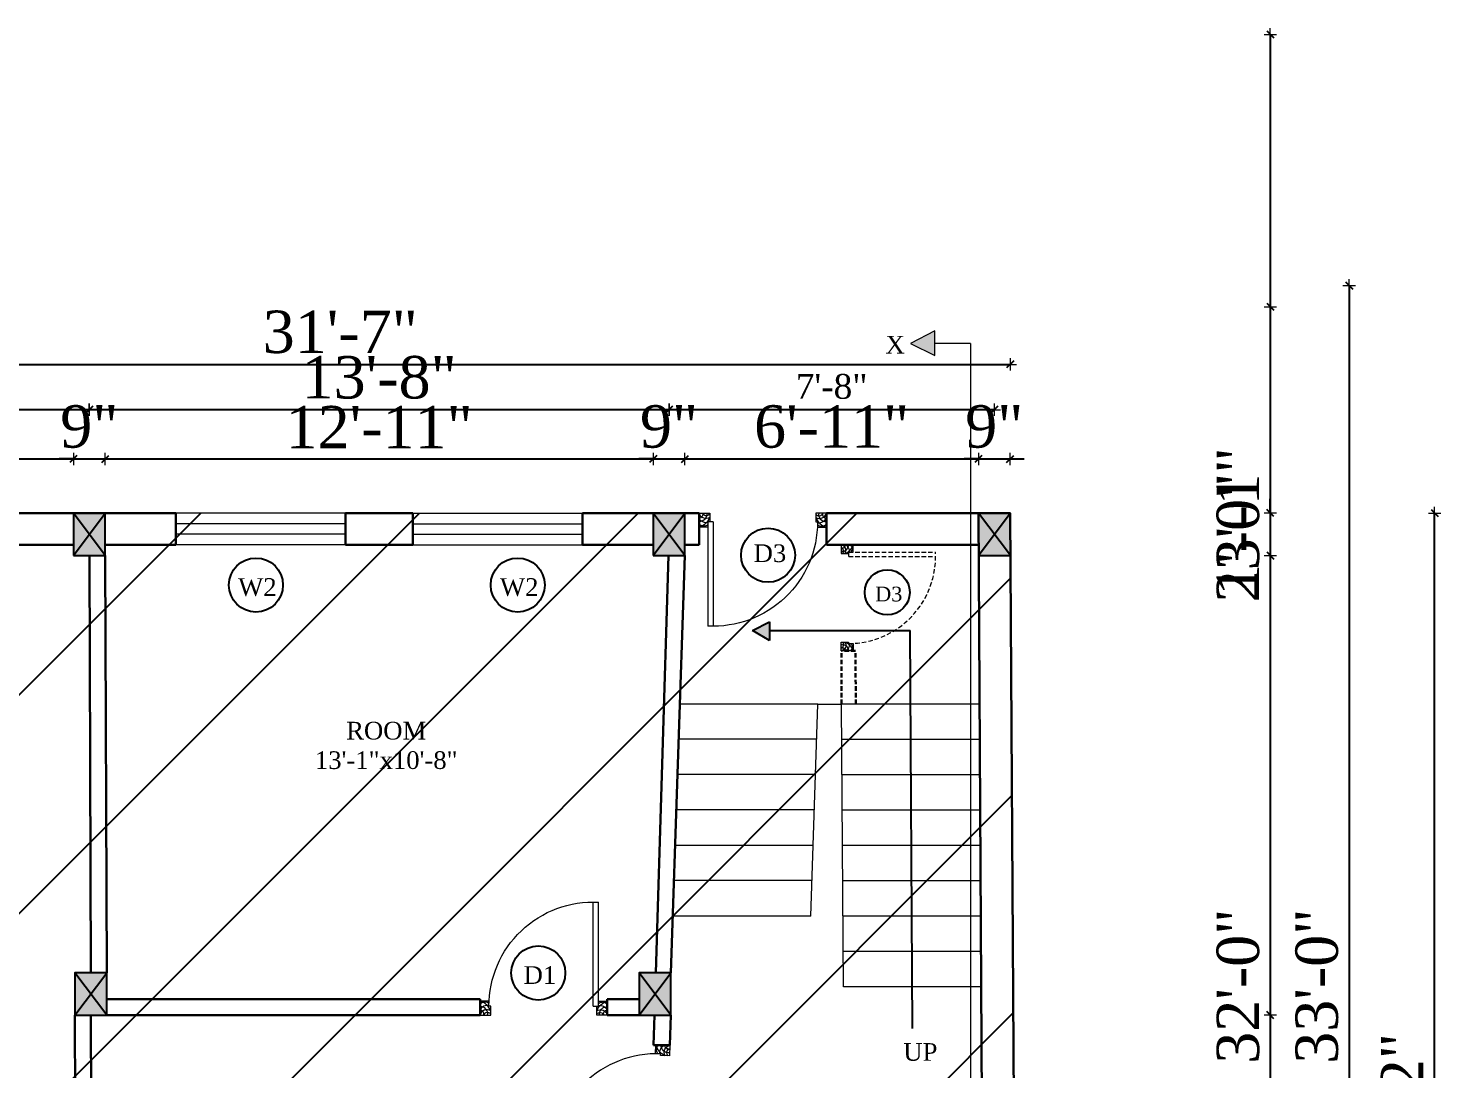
# Model space of a CAD drawing. Header units: inches. Extents: x 2 to 197762, y -33236 to 9.
# Drawn here: x 79396.8 to 79796.4, y -16792.9 to -16498.6 of the extents above; entities that cross this region are included whole.
import ezdxf

# ---------------------------------------------------------------- set-up
doc = ezdxf.new("R2010")
doc.units = ezdxf.units.IN
doc.header["$LTSCALE"] = 5
doc.header["$MEASUREMENT"] = 0
doc.linetypes.add('HIDDEN', pattern=[0.375, 0.25, -0.125])
for name, color, linetype, lineweight in [('A-WALL', 7, 'Continuous', 9), ('Dimension', 7, 'Continuous', 18), ('DOOR', 62, 'Continuous', 0), ('Dw', 2, 'Continuous', 18), ('tefriş', 30, 'Continuous', 9)]:
    doc.layers.add(name, color=color, linetype=linetype, lineweight=lineweight)
doc.layers.add('dim line', color=7, linetype='Continuous', lineweight=15, true_color=0xfab2b2)
doc.layers.add('TEXT', color=6, linetype='Continuous')
doc.layers.add('WALL', color=7, linetype='Continuous')
doc.styles.add('ordinary', font='times.ttf')
doc.dimstyles.new('Copy of 96', dxfattribs={"dimtxt": 7, "dimasz": 4, "dimexe": 0.5, "dimexo": 0.5, "dimgap": 3, "dimtad": 1, "dimdec": 1, "dimzin": 11, "dimdsep": 46, "dimlunit": 4, "dimtxsty": 'ordinary', "dimblk": 'OBLIQUE', "dimcen": 0.09, "dimse1": 1, "dimse2": 1, "dimclrt": 6, "dimazin": 0, "dimtfac": 1, "dimtdec": 1, "dimtix": 1, "dimtmove": 2, "dimatfit": 3, "dimldrblk": 'leader', "dimfxl": 0.5, "dimfxlon": 1, "dimtolj": 1, "dimtzin": 0, "dimarcsym": 0})

# ---------------------------------------------------------------- blocks, each defined once
blk = doc.blocks.new('C1a')
at = {"color": 1, "ltscale": 5}
for p, q in [((18657.75, 4625.76), (18648.75, 4625.76)), ((18648.75, 4625.76), (18648.82, 4613.76)), ((18657.82, 4613.76), (18657.75, 4625.76)), ((18648.82, 4613.76), (18657.82, 4613.76))]:
    blk.add_line(p, q, dxfattribs=at)
blk = doc.blocks.new('A$C27B36B59')
at = {"layer": 'DOOR'}
for p, q in [((0, 4), (0, 0)), ((2.5, 4), (0, 4)), ((2.5, 2.5), (2.5, 4)), ((0, 0), (3, 0)), ((3, 2.5), (2.5, 2.5)), ((3, 0), (3, 2.5))]:
    blk.add_line(p, q, dxfattribs=at)
for centre, radius, start, end in [((-1.4, -0.54), 4.75, 22.1411, 72.838), ((1.34, 2.09), 1.64, 45.138, 144.8948), ((2.21, 0.3), 2.49, 83.3149, 152.658), ((0.13, 0.37), 2.05, 349.4875, 93.6805), ((1.96, -0.47), 2.01, 58.7447, 166.495), ((-0.06, 0.32), 1.13, 343.542, 86.947), ((2.08, -0.4), 1.17, 38.2816, 160.1519)]:
    blk.add_arc(centre, radius, start, end, dxfattribs=at)
blk = doc.blocks.new('D2')
at = {"layer": 'DOOR'}
for p, q in [((74473.95, 24047.59), (74473.95, 24018.09)), ((74473.95, 24047.59), (74475.45, 24047.59)), ((74475.45, 24047.59), (74475.45, 24018.13))]:
    blk.add_line(p, q, dxfattribs=at)
blk.add_arc((74473.95, 24047.59), 29.5, 180, 272.9146, dxfattribs=at)
at = {"layer": 'DOOR', "xscale": -1, "rotation": 180}
blk.add_blockref('A$C27B36B59', (74441.95, 24050.09), dxfattribs=at)
at = {"layer": 'DOOR', "rotation": 180}
blk.add_blockref('A$C27B36B59', (74477.95, 24050.09), dxfattribs=at)
blk = doc.blocks.new('smalldoor hidden')
at = {"layer": 'DOOR', "linetype": 'HIDDEN'}
for p, q in [((9851.61, -757.15), (9876.16, -757.15)), ((9851.61, -758.4), (9851.61, -757.15)), ((9851.61, -758.4), (9876.19, -758.4))]:
    blk.add_line(p, q, dxfattribs=at)
blk.add_arc((9851.61, -758.4), 24.58, 270, 2.9146, dxfattribs=at)
at = {"layer": 'DOOR', "linetype": 'HIDDEN', "yscale": 0.8333000000020547, "zscale": 0.8333000000002357, "rotation": 270}
for p, xscale in [((9849.52, -755.07), 0.8332999999984168), ((9849.52, -785.07), -0.8332999999984168)]:
    blk.add_blockref('A$C27B36B59', p, dxfattribs=dict(at, xscale=xscale))
blk = doc.blocks.new('x-x')
at = {"ltscale": 5}
for points in [[(11364.03, -701.52), (11364.03, -694.51), (11357.15, -698.09)], [(11364.03, -1135.52), (11364.03, -1128.51), (11357.15, -1132.09)]]:
    blk.add_hatch(color=256, dxfattribs=at).paths.add_polyline_path(points)
for p, q in [((11364.03, -694.51), (11357.15, -698.09)), ((11364.03, -701.52), (11364.03, -694.51)), ((11357.15, -698.09), (11364.03, -701.52)), ((11374.13, -698.09), (11364.03, -698.09)), ((11374.13, -698.09), (11374.13, -1132.09)), ((11364.03, -1128.51), (11357.15, -1132.09)), ((11364.03, -1135.52), (11364.03, -1128.51)), ((11357.15, -1132.09), (11364.03, -1135.52)), ((11374.13, -1132.09), (11364.03, -1132.09))]:
    blk.add_line(p, q, dxfattribs=at)
at = {"layer": 'A-WALL', "color": 1, "ltscale": 5}
blk.add_line((11374.13, -1120.09), (11374.13, -1132.09), dxfattribs=at)
at = {"layer": 'TEXT', "style": 'ordinary'}
for p in [(11350.08, -700.97), (11350.08, -1134.1)]:
    blk.add_text('X', height=5, dxfattribs=at).set_placement(p)
blk = doc.blocks.new('oblique')
at = {"color": 0, "lineweight": -2}
blk.add_line((0.25, 0.25), (-0.25, -0.25), dxfattribs=at)
at = {"layer": 'dim line', "lineweight": 9}
for p, q in [((-0.4375, 0), (0.4375, 0)), ((0, 0.4375), (0, -0.4375))]:
    blk.add_line(p, q, dxfattribs=at)
blk = doc.blocks.new('*D580')
at = {"layer": 'A-WALL', "color": 0, "lineweight": -2, "ltscale": 50, "transparency": 16777216}
blk.add_line((79305.97, -16620.4), (79409.62, -16620.4), dxfattribs=at)
at = {"layer": 'Defpoints', "color": 0, "ltscale": 50, "transparency": 16777216}
for p in [(79409.62, -16620.4), (79305.97, -16635.71), (79409.62, -16635.71)]:
    blk.add_point(p, dxfattribs=at)
at = {"layer": 'A-WALL', "color": 0, "lineweight": -2, "ltscale": 50, "transparency": 16777216, "xscale": 4, "yscale": 4, "zscale": 4, "rotation": 180}
blk.add_blockref('oblique', (79305.97, -16620.4), dxfattribs=at)
at = {"layer": 'A-WALL', "color": 0, "lineweight": -2, "ltscale": 50, "transparency": 16777216, "xscale": 4, "yscale": 4, "zscale": 4}
blk.add_blockref('oblique', (79409.62, -16620.4), dxfattribs=at)
at = {"layer": 'A-WALL', "color": 6, "ltscale": 50, "transparency": 16777216, "insert": (79357.79, -16611.3), "char_height": 12, "attachment_point": 5, "style": 'ordinary'}
blk.add_mtext('\\A1;8\'-8"', dxfattribs=at)
blk = doc.blocks.new('_OBLIQUE')
at = {"color": 0, "linetype": 'ByBlock'}
blk.add_line((-0.5, -0.5), (0.5, 0.5), dxfattribs=at)
blk = doc.blocks.new('leader')
at = {"layer": 'Dimension'}
for p, q in [((0, -4.328), (0, 4.328)), ((-4.424, 0), (4.424, 0))]:
    blk.add_line(p, q, dxfattribs=at)
blk = doc.blocks.new('*D581')
at = {"layer": 'A-WALL', "color": 0, "lineweight": -2, "ltscale": 50, "transparency": 16777216}
for p, q in [((79409.62, -16620.4), (79405.62, -16620.4)), ((79409.62, -16620.4), (79418.62, -16620.4)), ((79418.62, -16620.4), (79422.62, -16620.4))]:
    blk.add_line(p, q, dxfattribs=at)
at = {"layer": 'Defpoints', "color": 0, "ltscale": 50, "transparency": 16777216}
for p in [(79418.62, -16620.4), (79409.62, -16635.71), (79418.62, -16635.71)]:
    blk.add_point(p, dxfattribs=at)
at = {"layer": 'A-WALL', "color": 0, "lineweight": -2, "ltscale": 50, "transparency": 16777216, "xscale": 4, "yscale": 4, "zscale": 4}
blk.add_blockref('oblique', (79409.62, -16620.4), dxfattribs=at)
at = {"layer": 'A-WALL', "color": 0, "lineweight": -2, "ltscale": 50, "transparency": 16777216, "xscale": 4, "yscale": 4, "zscale": 4, "rotation": 180}
blk.add_blockref('oblique', (79418.62, -16620.4), dxfattribs=at)
at = {"layer": 'A-WALL', "color": 6, "ltscale": 50, "transparency": 16777216, "insert": (79414.12, -16611.28), "char_height": 12, "attachment_point": 5, "style": 'ordinary'}
blk.add_mtext('\\A1;9"', dxfattribs=at)
blk = doc.blocks.new('*D582')
at = {"layer": 'A-WALL', "color": 0, "lineweight": -2, "ltscale": 50, "transparency": 16777216}
blk.add_line((79418.62, -16620.4), (79573.62, -16620.4), dxfattribs=at)
at = {"layer": 'Defpoints', "color": 0, "ltscale": 50, "transparency": 16777216}
for p in [(79573.62, -16620.4), (79418.62, -16635.71), (79573.62, -16635.71)]:
    blk.add_point(p, dxfattribs=at)
at = {"layer": 'A-WALL', "color": 0, "lineweight": -2, "ltscale": 50, "transparency": 16777216, "xscale": 4, "yscale": 4, "zscale": 4, "rotation": 180}
blk.add_blockref('oblique', (79418.62, -16620.4), dxfattribs=at)
at = {"layer": 'A-WALL', "color": 0, "lineweight": -2, "ltscale": 50, "transparency": 16777216, "xscale": 4, "yscale": 4, "zscale": 4}
blk.add_blockref('oblique', (79573.62, -16620.4), dxfattribs=at)
at = {"layer": 'A-WALL', "color": 6, "ltscale": 50, "transparency": 16777216, "insert": (79496.12, -16611.4), "char_height": 12, "attachment_point": 5, "style": 'ordinary'}
blk.add_mtext('\\A1;12\'-11"', dxfattribs=at)
blk = doc.blocks.new('*D583')
at = {"layer": 'A-WALL', "color": 0, "lineweight": -2, "ltscale": 50, "transparency": 16777216}
for p, q in [((79573.62, -16620.4), (79569.62, -16620.4)), ((79573.62, -16620.4), (79582.62, -16620.4)), ((79582.62, -16620.4), (79586.62, -16620.4))]:
    blk.add_line(p, q, dxfattribs=at)
at = {"layer": 'Defpoints', "color": 0, "ltscale": 50, "transparency": 16777216}
for p in [(79582.62, -16620.4), (79573.62, -16635.71), (79582.62, -16635.71)]:
    blk.add_point(p, dxfattribs=at)
at = {"layer": 'A-WALL', "color": 0, "lineweight": -2, "ltscale": 50, "transparency": 16777216, "xscale": 4, "yscale": 4, "zscale": 4}
blk.add_blockref('oblique', (79573.62, -16620.4), dxfattribs=at)
at = {"layer": 'A-WALL', "color": 0, "lineweight": -2, "ltscale": 50, "transparency": 16777216, "xscale": 4, "yscale": 4, "zscale": 4, "rotation": 180}
blk.add_blockref('oblique', (79582.62, -16620.4), dxfattribs=at)
at = {"layer": 'A-WALL', "color": 6, "ltscale": 50, "transparency": 16777216, "insert": (79578.12, -16611.28), "char_height": 12, "attachment_point": 5, "style": 'ordinary'}
blk.add_mtext('\\A1;9"', dxfattribs=at)
blk = doc.blocks.new('*D584')
at = {"layer": 'A-WALL', "color": 0, "lineweight": -2, "ltscale": 50, "transparency": 16777216}
blk.add_line((79582.62, -16620.4), (79665.62, -16620.4), dxfattribs=at)
at = {"layer": 'Defpoints', "color": 0, "ltscale": 50, "transparency": 16777216}
for p in [(79665.62, -16620.4), (79582.62, -16635.71), (79665.62, -16635.71)]:
    blk.add_point(p, dxfattribs=at)
at = {"layer": 'A-WALL', "color": 0, "lineweight": -2, "ltscale": 50, "transparency": 16777216, "xscale": 4, "yscale": 4, "zscale": 4, "rotation": 180}
blk.add_blockref('oblique', (79582.62, -16620.4), dxfattribs=at)
at = {"layer": 'A-WALL', "color": 0, "lineweight": -2, "ltscale": 50, "transparency": 16777216, "xscale": 4, "yscale": 4, "zscale": 4}
blk.add_blockref('oblique', (79665.62, -16620.4), dxfattribs=at)
at = {"layer": 'A-WALL', "color": 6, "ltscale": 50, "transparency": 16777216, "insert": (79624.12, -16611.3), "char_height": 12, "attachment_point": 5, "style": 'ordinary'}
blk.add_mtext('\\A1;6\'-11"', dxfattribs=at)
blk = doc.blocks.new('*D585')
at = {"layer": 'A-WALL', "color": 0, "lineweight": -2, "ltscale": 50, "transparency": 16777216}
for p, q in [((79665.62, -16620.4), (79661.62, -16620.4)), ((79665.62, -16620.4), (79674.62, -16620.4)), ((79674.62, -16620.4), (79678.62, -16620.4))]:
    blk.add_line(p, q, dxfattribs=at)
at = {"layer": 'Defpoints', "color": 0, "ltscale": 50, "transparency": 16777216}
for p in [(79674.62, -16620.4), (79665.62, -16635.71), (79674.62, -16635.71)]:
    blk.add_point(p, dxfattribs=at)
at = {"layer": 'A-WALL', "color": 0, "lineweight": -2, "ltscale": 50, "transparency": 16777216, "xscale": 4, "yscale": 4, "zscale": 4}
blk.add_blockref('oblique', (79665.62, -16620.4), dxfattribs=at)
at = {"layer": 'A-WALL', "color": 0, "lineweight": -2, "ltscale": 50, "transparency": 16777216, "xscale": 4, "yscale": 4, "zscale": 4, "rotation": 180}
blk.add_blockref('oblique', (79674.62, -16620.4), dxfattribs=at)
at = {"layer": 'A-WALL', "color": 6, "ltscale": 50, "transparency": 16777216, "insert": (79670.12, -16611.28), "char_height": 12, "attachment_point": 5, "style": 'ordinary'}
blk.add_mtext('\\A1;9"', dxfattribs=at)
blk = doc.blocks.new('*D586')
at = {"layer": 'A-WALL', "color": 0, "lineweight": -2, "ltscale": 50, "transparency": 16777216}
blk.add_line((79670.12, -16606.5), (79578.12, -16606.5), dxfattribs=at)
at = {"layer": 'Defpoints', "color": 0, "ltscale": 50, "transparency": 16777216}
for p in [(79578.12, -16606.5), (79578.12, -16635.71), (79670.12, -16635.71)]:
    blk.add_point(p, dxfattribs=at)
at = {"layer": 'A-WALL', "color": 0, "lineweight": -2, "ltscale": 50, "transparency": 16777216, "xscale": 4, "yscale": 4, "zscale": 4, "rotation": 180}
blk.add_blockref('oblique', (79578.12, -16606.5), dxfattribs=at)
at = {"layer": 'A-WALL', "color": 0, "lineweight": -2, "ltscale": 50, "transparency": 16777216, "xscale": 4, "yscale": 4, "zscale": 4}
blk.add_blockref('oblique', (79670.12, -16606.5), dxfattribs=at)
at = {"layer": 'A-WALL', "color": 6, "ltscale": 50, "transparency": 16777216, "insert": (79624.12, -16599.93), "char_height": 7, "attachment_point": 5, "style": 'ordinary'}
blk.add_mtext('\\A1;7\'-8"', dxfattribs=at)
blk = doc.blocks.new('*D587')
at = {"layer": 'A-WALL', "color": 0, "lineweight": -2, "ltscale": 50, "transparency": 16777216}
blk.add_line((79578.12, -16606.5), (79414.12, -16606.5), dxfattribs=at)
at = {"layer": 'Defpoints', "color": 0, "ltscale": 50, "transparency": 16777216}
for p in [(79414.12, -16606.5), (79414.12, -16635.71), (79578.12, -16635.71)]:
    blk.add_point(p, dxfattribs=at)
at = {"layer": 'A-WALL', "color": 0, "lineweight": -2, "ltscale": 50, "transparency": 16777216, "xscale": 4, "yscale": 4, "zscale": 4, "rotation": 180}
blk.add_blockref('oblique', (79414.12, -16606.5), dxfattribs=at)
at = {"layer": 'A-WALL', "color": 0, "lineweight": -2, "ltscale": 50, "transparency": 16777216, "xscale": 4, "yscale": 4, "zscale": 4}
blk.add_blockref('oblique', (79578.12, -16606.5), dxfattribs=at)
at = {"layer": 'A-WALL', "color": 6, "ltscale": 50, "transparency": 16777216, "insert": (79496.12, -16597.39), "char_height": 12, "attachment_point": 5, "style": 'ordinary'}
blk.add_mtext('\\A1;13\'-8"', dxfattribs=at)
blk = doc.blocks.new('*D588')
at = {"layer": 'A-WALL', "color": 0, "lineweight": -2, "ltscale": 50, "transparency": 16777216}
blk.add_line((79414.12, -16606.5), (79300.79, -16606.5), dxfattribs=at)
at = {"layer": 'Defpoints', "color": 0, "ltscale": 50, "transparency": 16777216}
for p in [(79300.79, -16606.5), (79300.79, -16635.71), (79414.12, -16635.71)]:
    blk.add_point(p, dxfattribs=at)
at = {"layer": 'A-WALL', "color": 0, "lineweight": -2, "ltscale": 50, "transparency": 16777216, "xscale": 4, "yscale": 4, "zscale": 4, "rotation": 180}
blk.add_blockref('oblique', (79300.79, -16606.5), dxfattribs=at)
at = {"layer": 'A-WALL', "color": 0, "lineweight": -2, "ltscale": 50, "transparency": 16777216, "xscale": 4, "yscale": 4, "zscale": 4}
blk.add_blockref('oblique', (79414.12, -16606.5), dxfattribs=at)
at = {"layer": 'A-WALL', "color": 6, "ltscale": 50, "transparency": 16777216, "insert": (79357.45, -16597.38), "char_height": 12, "attachment_point": 5, "style": 'ordinary'}
blk.add_mtext('\\A1;9\'-5"', dxfattribs=at)
blk = doc.blocks.new('*D558')
at = {"layer": 'A-WALL', "color": 0, "lineweight": -2, "ltscale": 50, "transparency": 16777216}
blk.add_line((79295.62, -16593.65), (79674.62, -16593.65), dxfattribs=at)
at = {"layer": 'Defpoints', "color": 0, "ltscale": 50, "transparency": 16777216}
for p in [(79674.62, -16593.65), (79295.62, -16635.71), (79674.62, -16635.71)]:
    blk.add_point(p, dxfattribs=at)
at = {"layer": 'A-WALL', "color": 0, "lineweight": -2, "ltscale": 50, "transparency": 16777216, "xscale": 4, "yscale": 4, "zscale": 4, "rotation": 180}
blk.add_blockref('oblique', (79295.62, -16593.65), dxfattribs=at)
at = {"layer": 'A-WALL', "color": 0, "lineweight": -2, "ltscale": 50, "transparency": 16777216, "xscale": 4, "yscale": 4, "zscale": 4}
blk.add_blockref('oblique', (79674.62, -16593.65), dxfattribs=at)
at = {"layer": 'A-WALL', "color": 6, "ltscale": 50, "transparency": 16777216, "insert": (79485.12, -16584.53), "char_height": 12, "attachment_point": 5, "style": 'ordinary'}
blk.add_mtext('\\A1;31\'-7"', dxfattribs=at)
blk = doc.blocks.new('*D591')
at = {"layer": 'A-WALL', "color": 0, "lineweight": -2, "ltscale": 50, "transparency": 16777216}
for p, q in [((79748.22, -16635.71), (79748.22, -16631.71)), ((79748.22, -16635.71), (79748.22, -16647.71)), ((79748.22, -16647.71), (79748.22, -16651.71))]:
    blk.add_line(p, q, dxfattribs=at)
at = {"layer": 'Defpoints', "color": 0, "ltscale": 50, "transparency": 16777216}
for p in [(79674.62, -16635.71), (79674.69, -16647.71), (79748.22, -16647.71)]:
    blk.add_point(p, dxfattribs=at)
at = {"layer": 'A-WALL', "color": 0, "lineweight": -2, "ltscale": 50, "transparency": 16777216, "xscale": 4, "yscale": 4, "zscale": 4}
for p, rotation in [((79748.22, -16635.71), 270), ((79748.22, -16647.71), 90)]:
    blk.add_blockref('oblique', p, dxfattribs=dict(at, rotation=rotation))
at = {"layer": 'A-WALL', "color": 6, "ltscale": 50, "transparency": 16777216, "insert": (79739.12, -16641.71), "char_height": 12, "attachment_point": 5, "rotation": 90, "style": 'ordinary'}
blk.add_mtext('\\A1;1\'-0"', dxfattribs=at)
blk = doc.blocks.new('*D592')
at = {"layer": 'A-WALL', "color": 0, "lineweight": -2, "ltscale": 50, "transparency": 16777216}
blk.add_line((79748.22, -16500.34), (79748.22, -16777.71), dxfattribs=at)
at = {"layer": 'Defpoints', "color": 0, "ltscale": 50, "transparency": 16777216}
for p in [(77864.32, -16500.34, -58.17), (79675.49, -16777.71), (79748.22, -16777.71)]:
    blk.add_point(p, dxfattribs=at)
at = {"layer": 'A-WALL', "color": 0, "lineweight": -2, "ltscale": 50, "transparency": 16777216, "xscale": 4, "yscale": 4, "zscale": 4}
for p, rotation in [((79748.22, -16500.34), 90), ((79748.22, -16777.71), 270)]:
    blk.add_blockref('oblique', p, dxfattribs=dict(at, rotation=rotation))
at = {"layer": 'A-WALL', "color": 6, "ltscale": 50, "transparency": 16777216, "insert": (79739.12, -16639.03), "char_height": 12, "attachment_point": 5, "rotation": 90, "style": 'ordinary'}
blk.add_mtext('\\A1;23\'-1"', dxfattribs=at)
blk = doc.blocks.new('*D593')
at = {"layer": 'A-WALL', "color": 0, "lineweight": -2, "ltscale": 50, "transparency": 16777216}
blk.add_line((79748.22, -16577.34), (79748.22, -16961.71), dxfattribs=at)
at = {"layer": 'Defpoints', "color": 0, "ltscale": 50, "transparency": 16777216}
for p in [(77864.97, -16577.34, -58.17), (79676.62, -16961.71), (79748.22, -16961.71)]:
    blk.add_point(p, dxfattribs=at)
at = {"layer": 'A-WALL', "color": 0, "lineweight": -2, "ltscale": 50, "transparency": 16777216, "xscale": 4, "yscale": 4, "zscale": 4}
for p, rotation in [((79748.22, -16577.34), 90), ((79748.22, -16961.71), 270)]:
    blk.add_blockref('oblique', p, dxfattribs=dict(at, rotation=rotation))
at = {"layer": 'A-WALL', "color": 6, "ltscale": 50, "transparency": 16777216, "insert": (79739.12, -16769.53), "char_height": 12, "attachment_point": 5, "rotation": 90, "style": 'ordinary'}
blk.add_mtext('\\A1;32\'-0"', dxfattribs=at)
blk = doc.blocks.new('*D595')
at = {"layer": 'A-WALL', "color": 0, "lineweight": -2, "ltscale": 50, "transparency": 16777216}
blk.add_line((79770.52, -16571.34), (79770.52, -16967.71), dxfattribs=at)
at = {"layer": 'Defpoints', "color": 0, "ltscale": 50, "transparency": 16777216}
for p in [(77864.92, -16571.34, -58.17), (79676.66, -16967.71), (79770.52, -16967.71)]:
    blk.add_point(p, dxfattribs=at)
at = {"layer": 'A-WALL', "color": 0, "lineweight": -2, "ltscale": 50, "transparency": 16777216, "xscale": 4, "yscale": 4, "zscale": 4}
for p, rotation in [((79770.52, -16571.34), 90), ((79770.52, -16967.71), 270)]:
    blk.add_blockref('oblique', p, dxfattribs=dict(at, rotation=rotation))
at = {"layer": 'A-WALL', "color": 6, "ltscale": 50, "transparency": 16777216, "insert": (79761.42, -16769.53), "char_height": 12, "attachment_point": 5, "rotation": 90, "style": 'ordinary'}
blk.add_mtext('\\A1;33\'-0"', dxfattribs=at)
blk = doc.blocks.new('*D567')
at = {"layer": 'A-WALL', "color": 0, "lineweight": -2, "ltscale": 50, "transparency": 16777216}
blk.add_line((79794.68, -16973.71), (79794.68, -16635.71), dxfattribs=at)
at = {"layer": 'Defpoints', "color": 0, "ltscale": 50, "transparency": 16777216}
for p in [(79674.62, -16635.71), (79794.68, -16635.71), (79676.69, -16973.71)]:
    blk.add_point(p, dxfattribs=at)
at = {"layer": 'A-WALL', "color": 0, "lineweight": -2, "ltscale": 50, "transparency": 16777216, "xscale": 4, "yscale": 4, "zscale": 4}
for p, rotation in [((79794.68, -16635.71), 90), ((79794.68, -16973.71), 270)]:
    blk.add_blockref('oblique', p, dxfattribs=dict(at, rotation=rotation))
at = {"layer": 'A-WALL', "color": 6, "ltscale": 50, "transparency": 16777216, "insert": (79785.58, -16804.71), "char_height": 12, "attachment_point": 5, "rotation": 90, "style": 'ordinary'}
blk.add_mtext('\\A1;28\'-2"', dxfattribs=at)

msp = doc.modelspace()

# ---------------------------------------------------------------- hatches: boundary and pattern name
at = {"layer": 'WALL', "linetype": 'ByBlock', "ltscale": 5, "true_color": 0xf8991e}
h = msp.add_hatch(dxfattribs=at)
h.set_pattern_fill('ANSI31', color=30, scale=350)
h.set_pattern_definition([(45, (72659.39, -14388.66), (-30.93592, 30.93592), [])])
h.paths.add_polyline_path([(79103.69, -16973.71), (79295.62, -16635.71), (79674.62, -16635.71), (79676.1, -16877.71), (79724.69, -16877.71), (79724.69, -16967.71), (79676.69, -16967.71), (79676.69, -16973.71)])
h = msp.add_hatch(color=30, dxfattribs=at)
h.dxf.hatch_style = 1
h.paths.add_polyline_path([(79414.12, -16641.71), (79409.62, -16647.71), (79418.62, -16647.71)])
h.paths.add_polyline_path([(79418.62, -16647.71), (79418.62, -16635.71), (79414.12, -16641.71)])
h.paths.add_polyline_path([(79414.12, -16641.71), (79418.62, -16635.71), (79409.62, -16635.71)])
h.paths.add_polyline_path([(79409.62, -16635.71), (79409.62, -16647.71), (79414.12, -16641.71)])
h = msp.add_hatch(color=30, dxfattribs=at)
h.dxf.hatch_style = 1
h.paths.add_polyline_path([(79578.12, -16641.71), (79573.62, -16647.71), (79582.62, -16647.71)])
h.paths.add_polyline_path([(79582.62, -16647.71), (79582.62, -16635.71), (79578.12, -16641.71)])
h.paths.add_polyline_path([(79578.12, -16641.71), (79582.62, -16635.71), (79573.62, -16635.71)])
h.paths.add_polyline_path([(79573.62, -16635.71), (79573.62, -16647.71), (79578.12, -16641.71)])
h = msp.add_hatch(color=30, dxfattribs=at)
h.dxf.hatch_style = 1
h.paths.add_polyline_path([(79674.69, -16647.71), (79670.15, -16641.71), (79665.69, -16647.71)])
h.paths.add_polyline_path([(79674.69, -16647.71), (79674.62, -16635.71), (79670.15, -16641.71)])
h.paths.add_polyline_path([(79674.62, -16635.71), (79665.62, -16635.71), (79670.15, -16641.71)])
h.paths.add_polyline_path([(79670.15, -16641.71), (79665.62, -16635.71), (79665.69, -16647.71)])
at = {"layer": 'WALL', "linetype": 'ByBlock', "ltscale": 5}
msp.add_hatch(color=2, dxfattribs=at).paths.add_polyline_path([(79601.72, -16668.88), (79606.58, -16666.48), (79606.58, -16671.72)])
at = {"layer": 'WALL', "linetype": 'ByBlock', "ltscale": 5, "true_color": 0xf8991e}
h = msp.add_hatch(color=30, dxfattribs=at)
h.dxf.hatch_style = 1
h.paths.add_polyline_path([(79414.55, -16771.71), (79410.05, -16777.71), (79419.05, -16777.71)])
h.paths.add_polyline_path([(79419.05, -16777.71), (79419.05, -16765.71), (79414.55, -16771.71)])
h.paths.add_polyline_path([(79414.55, -16771.71), (79419.05, -16765.71), (79410.05, -16765.71)])
h.paths.add_polyline_path([(79410.05, -16765.71), (79410.05, -16777.71), (79414.55, -16771.71)])
h = msp.add_hatch(color=30, dxfattribs=at)
h.dxf.hatch_style = 1
h.paths.add_polyline_path([(79574.16, -16771.71), (79569.66, -16777.71), (79578.66, -16777.71)])
h.paths.add_polyline_path([(79578.66, -16777.71), (79578.66, -16765.71), (79574.16, -16771.71)])
h.paths.add_polyline_path([(79574.16, -16771.71), (79578.66, -16765.71), (79569.66, -16765.71)])
h.paths.add_polyline_path([(79569.66, -16765.71), (79569.66, -16777.71), (79574.16, -16771.71)])

# ---------------------------------------------------------------- linework, layer by layer
at = {"color": 1, "ltscale": 5}
for p, q in [((79409.62, -16647.71), (79418.62, -16635.71)), ((79418.62, -16647.71), (79409.62, -16635.71)), ((79573.62, -16647.71), (79582.62, -16635.71)), ((79582.62, -16647.71), (79573.62, -16635.71)), ((79674.69, -16647.71), (79665.62, -16635.71)), ((79665.69, -16647.71), (79674.62, -16635.71)), ((79581.21, -16699.71), (79580.87, -16699.7)), ((79410.05, -16777.71), (79419.05, -16765.71)), ((79419.05, -16777.71), (79410.05, -16765.71)), ((79569.66, -16777.71), (79578.66, -16765.71)), ((79578.66, -16777.71), (79569.66, -16765.71))]:
    msp.add_line(p, q, dxfattribs=at)
at = {"layer": 'A-WALL', "lineweight": 30}
for p, q in [((79438.62, -16635.71), (79391.24, -16635.71)), ((79438.62, -16635.71), (79438.62, -16644.71)), ((79505.62, -16635.71), (79486.62, -16635.71)), ((79486.62, -16635.71), (79486.62, -16644.71)), ((79505.62, -16635.71), (79505.62, -16644.71)), ((79582.62, -16635.71), (79553.62, -16635.71)), ((79553.62, -16635.71), (79553.62, -16644.71)), ((79586.62, -16635.71), (79582.62, -16635.71)), ((79586.62, -16635.71), (79586.62, -16644.71)), ((79674.62, -16635.71), (79622.62, -16635.71)), ((79622.62, -16635.71), (79622.62, -16644.71)), ((79667.69, -16973.71), (79665.62, -16635.71)), ((79676.1, -16877.71), (79674.62, -16635.71)), ((79409.62, -16644.71), (79391.24, -16644.71)), ((79438.62, -16644.71), (79418.62, -16644.71)), ((79505.62, -16644.71), (79486.62, -16644.71)), ((79573.62, -16644.71), (79553.62, -16644.71)), ((79586.62, -16644.71), (79582.62, -16644.71)), ((79665.67, -16644.71), (79622.62, -16644.71)), ((79414.53, -16765.71), (79414.14, -16647.71)), ((79419.05, -16765.71), (79418.62, -16647.71)), ((79577.93, -16647.71), (79574.34, -16765.71)), ((79582.62, -16647.71), (79578.66, -16765.71)), ((79419.05, -16773.21), (79524.66, -16773.21)), ((79524.66, -16773.21), (79524.66, -16777.71)), ((79560.66, -16773.21), (79569.66, -16773.21)), ((79560.66, -16773.21), (79560.66, -16777.71)), ((79410.26, -16830.71), (79410.05, -16777.71)), ((79414.76, -16830.69), (79414.55, -16777.69)), ((79419.05, -16777.71), (79524.66, -16777.71)), ((79560.66, -16777.71), (79569.66, -16777.71)), ((79573.98, -16777.71), (79573.72, -16786.21)), ((79578.66, -16777.71), (79578.34, -16786.21)), ((79573.72, -16786.21), (79578.34, -16786.21))]:
    msp.add_line(p, q, dxfattribs=at)
at = {"layer": 'A-WALL', "linetype": 'HIDDEN', "lineweight": 30}
for p, q in [((79626.95, -16689.71), (79626.86, -16674.69)), ((79630.86, -16674.69), (79626.86, -16674.69)), ((79630.95, -16689.71), (79630.86, -16674.69))]:
    msp.add_line(p, q, dxfattribs=at)
at = {"layer": 'Dw', "color": 3}
for p, q in [((79486.62, -16635.71), (79438.62, -16635.71)), ((79486.62, -16638.71), (79438.62, -16638.71)), ((79505.62, -16635.71), (79553.62, -16635.71)), ((79505.62, -16638.71), (79553.62, -16638.71)), ((79486.62, -16641.71), (79438.62, -16641.71)), ((79505.62, -16641.71), (79553.62, -16641.71)), ((79486.62, -16644.71), (79438.62, -16644.71)), ((79505.62, -16644.71), (79553.62, -16644.71))]:
    msp.add_line(p, q, dxfattribs=at)
at = {"layer": 'tefriş', "ltscale": 5}
for p, q in [((79620.21, -16689.71), (79581.21, -16689.71)), ((79618.2, -16749.71), (79620.21, -16689.71)), ((79620.21, -16689.71), (79626.95, -16689.71)), ((79665.95, -16689.71), (79626.95, -16689.71)), ((79627.44, -16769.71), (79626.95, -16689.71)), ((79619.87, -16699.7), (79580.87, -16699.7)), ((79666.01, -16699.72), (79627.01, -16699.72)), ((79619.54, -16709.69), (79580.54, -16709.69)), ((79666.07, -16709.71), (79627.07, -16709.71)), ((79619.2, -16719.68), (79580.2, -16719.68)), ((79666.13, -16719.71), (79627.13, -16719.71)), ((79618.87, -16729.71), (79579.87, -16729.71)), ((79666.19, -16729.71), (79627.19, -16729.71)), ((79618.53, -16739.66), (79579.53, -16739.66)), ((79666.26, -16739.71), (79627.26, -16739.71)), ((79618.2, -16749.71), (79579.2, -16749.71)), ((79666.32, -16749.71), (79627.32, -16749.71)), ((79666.38, -16759.71), (79627.38, -16759.71)), ((79666.44, -16769.71), (79627.44, -16769.71))]:
    msp.add_line(p, q, dxfattribs=at)
at = {"layer": 'TEXT'}
for centre, radius in [((79606.14, -16647.63), 7.64), ((79461.25, -16656.06), 7.64), ((79535.32, -16656.06), 7.64), ((79639.85, -16658.14), 6.37), ((79541.13, -16765.79), 7.64)]:
    msp.add_circle(centre, radius, dxfattribs=at)
at = {"layer": 'WALL', "color": 2, "linetype": 'ByBlock', "ltscale": 5}
for p, q in [((79601.72, -16668.88), (79606.58, -16666.48)), ((79606.58, -16666.48), (79606.58, -16671.72)), ((79606.58, -16671.72), (79601.72, -16668.88)), ((79606.58, -16668.88), (79646.32, -16668.88)), ((79647.01, -16781.46), (79646.32, -16668.88))]:
    msp.add_line(p, q, dxfattribs=at)
for points in [[(79409.62, -16647.71), (79418.62, -16647.71), (79418.62, -16635.71), (79409.62, -16635.71)], [(79573.62, -16647.71), (79582.62, -16647.71), (79582.62, -16635.71), (79573.62, -16635.71)], [(79665.62, -16635.71), (79665.69, -16647.71), (79674.69, -16647.71), (79674.62, -16635.71)], [(79410.05, -16777.71), (79419.05, -16777.71), (79419.05, -16765.71), (79410.05, -16765.71)], [(79569.66, -16777.71), (79578.66, -16777.71), (79578.66, -16765.71), (79569.66, -16765.71)]]:
    msp.add_lwpolyline(points, close=True, dxfattribs=at)

# ---------------------------------------------------------------- block references
at = {"layer": 'A-WALL', "color": 1}
for name, p in [('x-x', (68289.28, -15889.62)), ('smalldoor hidden', (69777.33, -15889.62))]:
    msp.add_blockref(name, p, dxfattribs=at)
at = {"layer": 'WALL', "color": 2, "linetype": 'ByBlock', "xscale": -1}
msp.add_blockref('D2', (154064.57, -40685.8), dxfattribs=at)
at = {"layer": 'WALL', "color": 2, "linetype": 'ByBlock', "ltscale": 5}
msp.add_blockref('C1a', (61016.87, -21261.47), dxfattribs=at)
at = {"layer": 'WALL', "color": 2, "linetype": 'ByBlock', "xscale": -1, "rotation": 180}
msp.add_blockref('D2', (5082.71, 7272.38), dxfattribs=at)
at = {"layer": 'WALL', "color": 2, "linetype": 'ByBlock', "rotation": 267.8625062016944}
msp.add_blockref('D2', (58321.5, 58500.93), dxfattribs=at)

# ---------------------------------------------------------------- texts
at = {"layer": 'TEXT', "style": 'ordinary'}
for s, height, rotation, p in [('D3', 5, 0.0004, (79602.04, -16649.56)), ('W2', 5, 0.0004, (79456.21, -16659.13)), ('W2', 5, 0.0004, (79530.28, -16659.13)), ('D3', 4.167, 359.9996, (79636.44, -16660.69)), ('D1', 5, 0.0004, (79536.98, -16768.86)), ('UP', 5, 359.9996, (79644.4, -16790.62))]:
    msp.add_text(s, height=height, rotation=rotation, dxfattribs=at).set_placement(p)
at = {"layer": 'TEXT', "insert": (79498.11, -16708.16), "char_height": 5, "attachment_point": 8, "rotation": 359.9996, "style": 'ordinary'}
msp.add_mtext_dynamic_manual_height_columns('ROOM\\P13\'-1"x10\'-8"', width=101.5687, gutter_width=1720.72, heights=[0], dxfattribs=at)

# ---------------------------------------------------------------- dimensions: what is measured, and where the dimension line sits
at = {"layer": 'A-WALL', "ltscale": 50}
for base, p1, p2, angle, picture, middle in [((79748.22, -16777.71), (77864.32, -16500.34, -58.17), (79675.49, -16777.71), 90, '*D592', (79739.12, -16639.03)), ((79770.52, -16967.71), (77864.92, -16571.34, -58.17), (79676.66, -16967.71), 90, '*D595', (79761.42, -16769.53)), ((79748.22, -16961.71), (77864.97, -16577.34, -58.17), (79676.62, -16961.71), 90, '*D593', (79739.12, -16769.53)), ((79409.62, -16620.4), (79305.97, -16635.71), (79409.62, -16635.71), 180, '*D580', (79357.79, -16611.3)), ((79418.62, -16620.4), (79409.62, -16635.71), (79418.62, -16635.71), 180, '*D581', (79414.12, -16611.28)), ((79573.62, -16620.4), (79418.62, -16635.71), (79573.62, -16635.71), 180, '*D582', (79496.12, -16611.4)), ((79582.62, -16620.4), (79573.62, -16635.71), (79582.62, -16635.71), 180, '*D583', (79578.12, -16611.28)), ((79665.62, -16620.4), (79582.62, -16635.71), (79665.62, -16635.71), 180, '*D584', (79624.12, -16611.3)), ((79674.62, -16620.4), (79665.62, -16635.71), (79674.62, -16635.71), 180, '*D585', (79670.12, -16611.28)), ((79748.22, -16647.71), (79674.62, -16635.71), (79674.69, -16647.71), 90, '*D591', (79739.12, -16641.71)), ((79794.68, -16635.71), (79676.69, -16973.71), (79674.62, -16635.71), 90, '*D567', (79785.58, -16804.71))]:
    dim = msp.add_linear_dim(base=base, p1=p1, p2=p2, angle=angle, dimstyle='Copy of 96', override={"dimtxt": 12, "dimdec": 0, "dimblk": 'oblique', "dimtdec": 0, "dimarcsym": 1}, dxfattribs=at)
    dim.commit()
    dim.dimension.update_dxf_attribs({"geometry": picture, "text_midpoint": middle})
for base, p1, p2, picture, middle in [((79674.62, -16593.65), (79295.62, -16635.71), (79674.62, -16635.71), '*D558', (79485.12, -16584.53)), ((79300.79, -16606.5), (79414.12, -16635.71), (79300.79, -16635.71), '*D588', (79357.45, -16597.38)), ((79414.12, -16606.5), (79578.12, -16635.71), (79414.12, -16635.71), '*D587', (79496.12, -16597.39))]:
    dim = msp.add_linear_dim(base=base, p1=p1, p2=p2, dimstyle='Copy of 96', override={"dimtxt": 12, "dimdec": 0, "dimblk": 'oblique', "dimtdec": 0, "dimarcsym": 1}, dxfattribs=at)
    dim.commit()
    dim.dimension.update_dxf_attribs({"geometry": picture, "text_midpoint": middle})
dim = msp.add_aligned_dim(p1=(79670.12, -16635.71), p2=(79578.12, -16635.71), distance=-29.21, dimstyle='Copy of 96', override={"dimdec": 0, "dimblk": 'oblique', "dimtdec": 0, "dimarcsym": 1}, dxfattribs=at)
dim.commit()
dim.dimension.update_dxf_attribs({"geometry": '*D586', "text_midpoint": (79624.12, -16599.93)})

doc.saveas('drawing.dxf')
